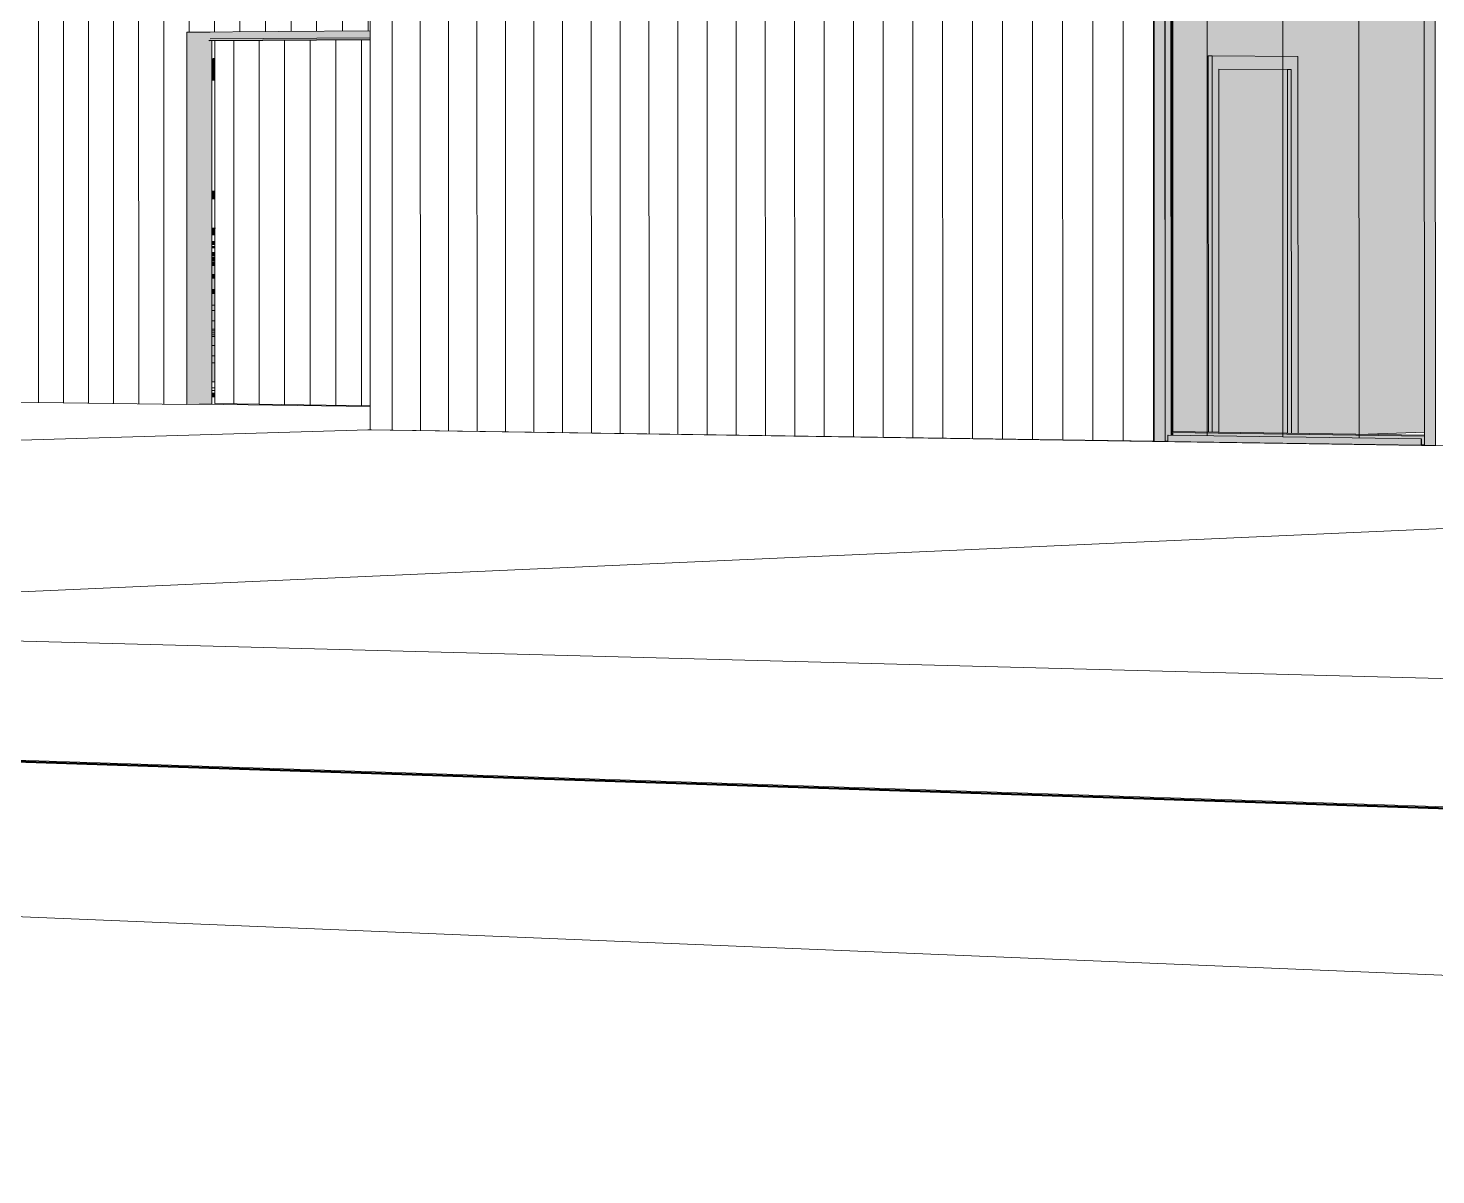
# Model space of a CAD drawing. Header units: inches. Extents: x 31213 to 31218, y -65 to 66.
# Drawn here: x 31216.2622 to 31216.3858, y -64.987 to -64.8863 of the extents above; entities that cross this region are included whole.
import ezdxf

# ---------------------------------------------------------------- set-up
doc = ezdxf.new("R2010")
doc.units = ezdxf.units.IN
doc.header["$MEASUREMENT"] = 0
doc.linetypes.add('Center 1_4_', pattern=[0.53125, 0.25, -0.09375, 0.09375, -0.09375])
doc.linetypes.add('Hidden', pattern=[0.28125, 0.1875, -0.09375])
for name, color, linetype, lineweight in [('A-DETL', 90, 'Continuous', 9), ('A-DOOR', 31, 'Continuous', 13), ('A-DOOR-FRAM', 31, 'Continuous', 9), ('A-FLOR', 192, 'Continuous', 13), ('A-FLOR-HRAL', 11, 'Continuous', 9), ('A-FLOR-OTLN', 90, 'Continuous', 9), ('A-GLAZ-CURT', 52, 'Continuous', 9), ('A-GLAZ-CWMG', 51, 'Continuous', 9), ('A-PROP-SBCK', 71, 'Hidden', 50), ('A-WALL', 113, 'Continuous', 13), ('A-WALL-PATT', 111, 'Continuous', 13), ('C-BLDG-PADS', 91, 'Continuous', 9), ('C-TOPO', 7, 'Continuous', 9), ('Conc', 7, 'Continuous', 9), ('EOP-PR', 4, 'Continuous', 9), ('I-WALL', 2, 'Continuous', 13), ('L-SITE-WALL', 31, 'Continuous', 13), ('PROP', 3, 'Center 1_4_', 9), ('S-BEAM', 12, 'Continuous', 9)]:
    doc.layers.add(name, color=color, linetype=linetype, lineweight=lineweight)

# ---------------------------------------------------------------- blocks, each defined once
blk = doc.blocks.new('FP_68-Looking South East')
at = {"layer": 'A-WALL-PATT', "lineweight": 9}
for p, q in [((-6208.24214, -64.85193), (-6208.24214, -64.83569)), ((-6208.2398, -64.85199), (-6208.23981, -64.83561)), ((-6208.23746, -64.85204), (-6208.23746, -64.83553)), ((-6208.23511, -64.8521), (-6208.23511, -64.83544)), ((-6208.23275, -64.85215), (-6208.23275, -64.83536)), ((-6208.23038, -64.85221), (-6208.23039, -64.83527)), ((-6208.22801, -64.85227), (-6208.22802, -64.83519)), ((-6208.22564, -64.85232), (-6208.22564, -64.8351)), ((-6208.22325, -64.85238), (-6208.22326, -64.83501)), ((-6208.22086, -64.85243), (-6208.22087, -64.83493)), ((-6208.21846, -64.85249), (-6208.21847, -64.83484)), ((-6208.21606, -64.85255), (-6208.21607, -64.83476)), ((-6208.21366, -64.83511), (-6208.21366, -64.83467)), ((-6208.27646, -64.88661), (-6208.27646, -64.83693)), ((-6208.27421, -64.88659), (-6208.27422, -64.83685)), ((-6208.27196, -64.88658), (-6208.27197, -64.83677)), ((-6208.2697, -64.88656), (-6208.26971, -64.83668)), ((-6208.26744, -64.88655), (-6208.26745, -64.8366)), ((-6208.26518, -64.85139), (-6208.26518, -64.83652)), ((-6208.2629, -64.85145), (-6208.2629, -64.83644)), ((-6208.26062, -64.8515), (-6208.26062, -64.83636)), ((-6208.25833, -64.85156), (-6208.25833, -64.83628)), ((-6208.25604, -64.85161), (-6208.25604, -64.83619)), ((-6208.25374, -64.85166), (-6208.25374, -64.83611)), ((-6208.25143, -64.85172), (-6208.25143, -64.83603)), ((-6208.24912, -64.85177), (-6208.24912, -64.83594)), ((-6208.2468, -64.85183), (-6208.2468, -64.83586)), ((-6208.24447, -64.85188), (-6208.24448, -64.83578)), ((-6208.2964, -64.91918), (-6208.2964, -64.83764)), ((-6208.29421, -64.91921), (-6208.29421, -64.83756)), ((-6208.29201, -64.91924), (-6208.29201, -64.83749)), ((-6208.2898, -64.91927), (-6208.28981, -64.83741)), ((-6208.28759, -64.9193), (-6208.2876, -64.83733)), ((-6208.28538, -64.91933), (-6208.28538, -64.83725)), ((-6208.28316, -64.88665), (-6208.28316, -64.83717)), ((-6208.28093, -64.88663), (-6208.28093, -64.83709)), ((-6208.2787, -64.88662), (-6208.2787, -64.83701))]:
    blk.add_line(p, q, dxfattribs=at)
blk = doc.blocks.new('FP_79-Looking South East')
at = {"layer": 'A-WALL-PATT', "lineweight": 9}
for p, q in [((-6208.19373, -64.9221), (-6208.19375, -64.85531)), ((-6208.18708, -64.9222), (-6208.18711, -64.85548)), ((-6208.18039, -64.9223), (-6208.18042, -64.85564))]:
    blk.add_line(p, q, dxfattribs=at)
blk = doc.blocks.new('FP_80-Looking South East')
at = {"layer": 'A-WALL-PATT', "lineweight": 9}
for p, q in [((-6208.26533, -64.92162), (-6208.26534, -64.85248)), ((-6208.26285, -64.92166), (-6208.26286, -64.85254)), ((-6208.26037, -64.92169), (-6208.26038, -64.8526)), ((-6208.25787, -64.92173), (-6208.25789, -64.85266)), ((-6208.25537, -64.92177), (-6208.25539, -64.85272)), ((-6208.25287, -64.9218), (-6208.25288, -64.85278)), ((-6208.25035, -64.92184), (-6208.25037, -64.85284)), ((-6208.24783, -64.92188), (-6208.24784, -64.8529)), ((-6208.2453, -64.92191), (-6208.24532, -64.85296)), ((-6208.24276, -64.92195), (-6208.24278, -64.85303)), ((-6208.24022, -64.92199), (-6208.24023, -64.85309)), ((-6208.23766, -64.92203), (-6208.23768, -64.85315)), ((-6208.2351, -64.92206), (-6208.23512, -64.85321)), ((-6208.23254, -64.9221), (-6208.23256, -64.85327)), ((-6208.22996, -64.92214), (-6208.22998, -64.85333)), ((-6208.22738, -64.92218), (-6208.2274, -64.8534)), ((-6208.22479, -64.92222), (-6208.22481, -64.85346)), ((-6208.22219, -64.92225), (-6208.22221, -64.85352)), ((-6208.21958, -64.92229), (-6208.2196, -64.85358)), ((-6208.21697, -64.92233), (-6208.21699, -64.85365)), ((-6208.21434, -64.92237), (-6208.21437, -64.85371)), ((-6208.21171, -64.92241), (-6208.21174, -64.85377)), ((-6208.20907, -64.92245), (-6208.2091, -64.85384)), ((-6208.20643, -64.92249), (-6208.20645, -64.8539)), ((-6208.20377, -64.92252), (-6208.2038, -64.85396)), ((-6208.20111, -64.92256), (-6208.20114, -64.85403)), ((-6208.19844, -64.9226), (-6208.19846, -64.85409))]:
    blk.add_line(p, q, dxfattribs=at)
blk = doc.blocks.new('FP_81-Looking South East')
at = {"layer": 'A-DOOR', "lineweight": 9}
for p, q in [((-6208.27923, -64.91932), (-6208.27923, -64.88742)), ((-6208.277, -64.91935), (-6208.277, -64.88741)), ((-6208.27477, -64.91938), (-6208.27477, -64.88739)), ((-6208.27253, -64.91941), (-6208.27253, -64.88738)), ((-6208.27028, -64.91944), (-6208.27028, -64.88737)), ((-6208.26803, -64.91947), (-6208.26803, -64.88736))]:
    blk.add_line(p, q, dxfattribs=at)

msp = doc.modelspace()

# ---------------------------------------------------------------- hatches: boundary and pattern name
at = {"layer": 'A-DOOR', "lineweight": 5}
msp.add_hatch(color=256, dxfattribs=at).paths.add_polyline_path([(31216.3728, -64.92188), (31216.37278, -64.88996), (31216.36676, -64.8899), (31216.36677, -64.92179), (31216.37278, -64.92188)], flags=0)
at = {"layer": 'A-DOOR-FRAM', "lineweight": 5}
for points in [[(31216.36617, -64.92178), (31216.36616, -64.88873), (31216.36582, -64.88873), (31216.36584, -64.92178)], [(31216.37278, -64.88996), (31216.37123, -64.88994), (31216.37264, -64.88995)], [(31216.37313, -64.92188), (31216.37312, -64.88995), (31216.37278, -64.88996), (31216.3728, -64.92188)]]:
    msp.add_hatch(color=256, dxfattribs=at).paths.add_polyline_path(points, flags=0)
at = {"layer": 'A-DOOR-FRAM', "lineweight": 13}
msp.add_hatch(color=256, dxfattribs=at).paths.add_polyline_path([(31216.37372, -64.92189), (31216.37371, -64.88881), (31216.36616, -64.88873), (31216.36618, -64.92178), (31216.36677, -64.92179), (31216.36676, -64.8899), (31216.37312, -64.88995), (31216.37313, -64.92188), (31216.37371, -64.92189)], flags=0)
at = {"layer": 'A-FLOR', "lineweight": 5}
msp.add_hatch(color=256, dxfattribs=at).paths.add_polyline_path([(31216.2783, -64.91871), (31216.27858, -64.9187), (31216.27858, -64.91837), (31216.2783, -64.91838), (31216.2783, -64.91847)], flags=0)
at = {"layer": 'A-FLOR-HRAL', "lineweight": 5}
for points in [[(31216.27859, -64.9042), (31216.27859, -64.90393), (31216.27831, -64.90395), (31216.27831, -64.9042), (31216.27859, -64.9042)], [(31216.27859, -64.90447), (31216.27859, -64.9042), (31216.27831, -64.9042), (31216.27831, -64.90447), (31216.27859, -64.90447)], [(31216.27859, -64.9053), (31216.27859, -64.90506), (31216.27831, -64.90505), (31216.27831, -64.9053), (31216.27859, -64.9053)], [(31216.27859, -64.90628), (31216.27859, -64.90603), (31216.27831, -64.90603), (31216.27831, -64.90627), (31216.27859, -64.90628)], [(31216.2783, -64.9068), (31216.27858, -64.9068), (31216.27858, -64.90643), (31216.2783, -64.90643), (31216.2783, -64.90678)], [(31216.2783, -64.90717), (31216.27858, -64.90715), (31216.27858, -64.9068), (31216.2783, -64.90683), (31216.2783, -64.90716)], [(31216.2783, -64.90829), (31216.27858, -64.90828), (31216.27858, -64.90795), (31216.2783, -64.90796)], [(31216.2783, -64.90961), (31216.27858, -64.90961), (31216.27858, -64.90928), (31216.2783, -64.90928)]]:
    msp.add_hatch(color=256, dxfattribs=at).paths.add_polyline_path(points, flags=0)
at = {"layer": 'A-FLOR-HRAL', "lineweight": 5, "transparency": 33554466}
h = msp.add_hatch(color=256, dxfattribs=at)
h.paths.add_polyline_path([(31216.27859, -64.91201), (31216.27859, -64.90962), (31216.27831, -64.90963), (31216.27831, -64.91201), (31216.27859, -64.91201)], flags=0)
h.paths.add_polyline_path([(31216.27831, -64.90929), (31216.27859, -64.90929), (31216.27859, -64.9083), (31216.27831, -64.9083), (31216.27831, -64.90918)], flags=0)
h.paths.add_polyline_path([(31216.27831, -64.90797), (31216.27859, -64.90796), (31216.27859, -64.90718), (31216.27831, -64.90719), (31216.27831, -64.90787)], flags=0)
h.paths.add_polyline_path([(31216.27831, -64.90644), (31216.27859, -64.90643), (31216.27859, -64.90628), (31216.27831, -64.90627), (31216.27831, -64.90644)], flags=0)
msp.add_hatch(color=256, dxfattribs=at).paths.add_polyline_path([(31216.2783, -64.91739), (31216.27858, -64.91738), (31216.27858, -64.90961), (31216.2783, -64.90961), (31216.2783, -64.90969)], flags=0)
at = {"layer": 'A-GLAZ-CWMG', "lineweight": 5}
for points in [[(31216.36203, -64.92262), (31216.362, -64.85522), (31216.36105, -64.85409), (31216.36108, -64.9226)], [(31216.36229, -64.9226), (31216.36232, -64.92205), (31216.36269, -64.92205), (31216.36266, -64.85553), (31216.36241, -64.85523), (31216.36202, -64.85525), (31216.36205, -64.92259), (31216.36229, -64.9226)], [(31216.36265, -64.92206), (31216.36262, -64.85556), (31216.36254, -64.85546), (31216.36257, -64.92206)], [(31216.38579, -64.92297), (31216.38576, -64.85469), (31216.38478, -64.85578), (31216.38482, -64.92295)], [(31216.38454, -64.92295), (31216.38454, -64.92237), (31216.36229, -64.92205), (31216.36229, -64.92262), (31216.38246, -64.92292)], [(31216.38482, -64.92215), (31216.38482, -64.92205), (31216.36265, -64.92173), (31216.36265, -64.92183), (31216.38478, -64.92215)], [(31216.38482, -64.92291), (31216.38482, -64.92207), (31216.36271, -64.92176), (31216.36271, -64.92206), (31216.38456, -64.9224), (31216.38456, -64.9229), (31216.38478, -64.92291)]]:
    msp.add_hatch(color=256, dxfattribs=at).paths.add_polyline_path(points, flags=0)
h = msp.add_hatch(color=256, dxfattribs=at)
h.paths.add_polyline_path([(31216.36271, -64.92206), (31216.36271, -64.92183), (31216.36265, -64.92183), (31216.36265, -64.92206), (31216.36271, -64.92206)], flags=0)
h.paths.add_polyline_path([(31216.36265, -64.92173), (31216.36272, -64.92173), (31216.36268, -64.85556), (31216.36262, -64.85556), (31216.36265, -64.92173)], flags=0)
at = {"layer": 'A-GLAZ-CWMG'}
msp.add_hatch(color=256, dxfattribs=at).paths.add_polyline_path([(31216.38482, -64.92293), (31216.38482, -64.92292), (31216.38479, -64.92293)], flags=0)
at = {"layer": 'I-WALL'}
h = msp.add_hatch(color=256, dxfattribs=at)
h.paths.add_polyline_path([(31216.37987, -64.92198), (31216.38484, -64.92181), (31216.3848, -64.86735), (31216.36331, -64.86667), (31216.36333, -64.92174), (31216.36584, -64.92176), (31216.36582, -64.88873), (31216.36677, -64.88873), (31216.37371, -64.88881), (31216.37372, -64.92189)], flags=0)
h.paths.add_polyline_path([(31216.36371, -64.86614), (31216.36371, -64.85886), (31216.36367, -64.85846), (31216.36331, -64.85844), (31216.36331, -64.86613)], flags=0)
h.paths.add_polyline_path([(31216.36422, -64.85791), (31216.36421, -64.85789), (31216.3633, -64.85785), (31216.3633, -64.8579), (31216.36362, -64.85789)], flags=0)
at = {"layer": 'L-SITE-WALL', "lineweight": 5}
h = msp.add_hatch(color=256, dxfattribs=at)
h.paths.add_polyline_path([(31216.36333, -64.92174), (31216.36331, -64.86667), (31216.3627, -64.86664), (31216.36272, -64.92173), (31216.36288, -64.92173)], flags=0)
h.paths.add_polyline_path([(31216.36331, -64.86613), (31216.36331, -64.85844), (31216.3627, -64.85841), (31216.36272, -64.86611)], flags=0)
h.paths.add_polyline_path([(31216.3633, -64.8579), (31216.3633, -64.85557), (31216.36269, -64.85557), (31216.36272, -64.85788), (31216.36289, -64.85788)], flags=0)
for points in [[(31216.27611, -64.91936), (31216.27829, -64.9193), (31216.27829, -64.88743), (31216.27804, -64.8874), (31216.27815, -64.88725), (31216.27829, -64.88725), (31216.27829, -64.88668), (31216.27611, -64.88668), (31216.27611, -64.91846)], [(31216.27829, -64.88668), (31216.29222, -64.88659), (31216.29222, -64.88655), (31216.27745, -64.88667)]]:
    msp.add_hatch(color=256, dxfattribs=at).paths.add_polyline_path(points, flags=0)
at = {"layer": 'S-BEAM', "lineweight": 5}
for points in [[(31216.27804, -64.8874), (31216.29222, -64.88732), (31216.29222, -64.88717), (31216.27815, -64.88725)], [(31216.27829, -64.88725), (31216.29222, -64.88717), (31216.29222, -64.88659), (31216.27829, -64.88668)], [(31216.27831, -64.88951), (31216.27859, -64.88951), (31216.27859, -64.88894), (31216.27831, -64.88895)], [(31216.27831, -64.88956), (31216.27859, -64.88954), (31216.27859, -64.88951), (31216.27831, -64.88954), (31216.27831, -64.88955)], [(31216.27831, -64.89014), (31216.27859, -64.89012), (31216.27859, -64.88959), (31216.27831, -64.88959), (31216.27831, -64.89013)], [(31216.27831, -64.89025), (31216.27859, -64.89024), (31216.27859, -64.89014), (31216.27831, -64.89014)], [(31216.27832, -64.89077), (31216.2786, -64.89077), (31216.2786, -64.89026), (31216.27832, -64.89026), (31216.27832, -64.89033)], [(31216.27832, -64.89088), (31216.2786, -64.89085), (31216.2786, -64.89077), (31216.27832, -64.89079), (31216.27832, -64.89085)], [(31216.2786, -64.90069), (31216.2786, -64.90065), (31216.27832, -64.90068), (31216.27832, -64.90069), (31216.2786, -64.90069)], [(31216.2786, -64.9012), (31216.2786, -64.90069), (31216.27832, -64.90069), (31216.27832, -64.9012), (31216.2786, -64.9012)], [(31216.2786, -64.9013), (31216.2786, -64.9012), (31216.27832, -64.9012), (31216.27832, -64.9013), (31216.2786, -64.9013)]]:
    msp.add_hatch(color=256, dxfattribs=at).paths.add_polyline_path(points, flags=0)

# ---------------------------------------------------------------- linework, layer by layer
at = {"layer": 'A-DETL'}
msp.add_line((31216.50924, -64.92479), (31216.20309, -64.93843), dxfattribs=at)
at = {"layer": 'A-DOOR'}
for p, q in [((31216.27858, -64.91929), (31216.27857, -64.88743)), ((31216.29223, -64.91948), (31216.27858, -64.91929))]:
    msp.add_line(p, q, dxfattribs=at)
at = {"layer": 'A-DOOR', "lineweight": 9}
msp.add_line((31216.3728, -64.92188), (31216.37278, -64.88996), dxfattribs=at)
at = {"layer": 'A-DOOR-FRAM'}
for p, q in [((31216.36584, -64.92178), (31216.36582, -64.88873)), ((31216.36584, -64.92178), (31216.36582, -64.88873)), ((31216.36582, -64.88873), (31216.36616, -64.88873)), ((31216.37371, -64.88881), (31216.36616, -64.88873)), ((31216.36616, -64.88873), (31216.36617, -64.92179)), ((31216.37372, -64.92189), (31216.37371, -64.88881)), ((31216.36677, -64.92179), (31216.36676, -64.8899)), ((31216.36676, -64.8899), (31216.37312, -64.88995)), ((31216.37278, -64.88996), (31216.37312, -64.88995)), ((31216.3728, -64.92188), (31216.37278, -64.88996)), ((31216.37312, -64.88995), (31216.37313, -64.92189))]:
    msp.add_line(p, q, dxfattribs=at)
at = {"layer": 'A-FLOR'}
for p, q in [((31216.27859, -64.91275), (31216.27831, -64.91274)), ((31216.2783, -64.91838), (31216.27858, -64.91837)), ((31216.27858, -64.9187), (31216.2783, -64.91871))]:
    msp.add_line(p, q, dxfattribs=at)
at = {"layer": 'A-FLOR-HRAL'}
for p, q in [((31216.27831, -64.90392), (31216.27859, -64.90393)), ((31216.27859, -64.90447), (31216.27831, -64.90447)), ((31216.27831, -64.90505), (31216.27859, -64.90506)), ((31216.27859, -64.9053), (31216.27831, -64.9053)), ((31216.27831, -64.90603), (31216.27859, -64.90603)), ((31216.2783, -64.90642), (31216.27858, -64.90642)), ((31216.27858, -64.90717), (31216.2783, -64.90717)), ((31216.27859, -64.90628), (31216.27831, -64.90627)), ((31216.2783, -64.90796), (31216.27858, -64.90795)), ((31216.2783, -64.90829), (31216.27858, -64.90828)), ((31216.2783, -64.90928), (31216.27858, -64.90928)), ((31216.2783, -64.90961), (31216.27858, -64.9096)), ((31216.2783, -64.90961), (31216.27858, -64.9096)), ((31216.2783, -64.90961), (31216.27858, -64.90961)), ((31216.27859, -64.91201), (31216.27831, -64.91201)), ((31216.27831, -64.91201), (31216.27859, -64.91201)), ((31216.2783, -64.91739), (31216.27858, -64.91738)), ((31216.27858, -64.91738), (31216.2783, -64.91738))]:
    msp.add_line(p, q, dxfattribs=at)
at = {"layer": 'A-FLOR-OTLN'}
for p, q in [((31216.27831, -64.91291), (31216.27859, -64.91291)), ((31216.27831, -64.91308), (31216.27859, -64.91308)), ((31216.27831, -64.91326), (31216.27859, -64.91326)), ((31216.27831, -64.91338), (31216.27859, -64.91338)), ((31216.27859, -64.91419), (31216.27831, -64.91419)), ((31216.2783, -64.91571), (31216.27859, -64.91571)), ((31216.27859, -64.91508), (31216.27831, -64.91508))]:
    msp.add_line(p, q, dxfattribs=at)
for points in [[(31216.27856, -64.91789, 0), (31216.27842, -64.91789, 0), (31216.27828, -64.91789, 0)], [(31216.27856, -64.91814, 0), (31216.27842, -64.91814, 0), (31216.27828, -64.91814, 0)]]:
    msp.add_polyline3d(points, dxfattribs=at)
at = {"layer": 'A-GLAZ-CWMG'}
for p, q in [((31216.36105, -64.85409), (31216.36108, -64.9226)), ((31216.362, -64.85522), (31216.36203, -64.92262)), ((31216.36202, -64.85522), (31216.36205, -64.92262)), ((31216.36254, -64.85546), (31216.36257, -64.92206)), ((31216.38579, -64.92297), (31216.38576, -64.85469)), ((31216.36262, -64.85556), (31216.36265, -64.92206)), ((31216.36269, -64.85556), (31216.36272, -64.92174)), ((31216.38482, -64.92295), (31216.38478, -64.85578)), ((31216.36229, -64.92262), (31216.36229, -64.92205)), ((31216.36229, -64.92205), (31216.36231, -64.92205)), ((31216.36229, -64.92205), (31216.38454, -64.92237)), ((31216.36265, -64.92183), (31216.36265, -64.92173)), ((31216.36265, -64.92173), (31216.36272, -64.92173)), ((31216.36265, -64.92173), (31216.38482, -64.92205)), ((31216.36265, -64.92183), (31216.38482, -64.92215)), ((31216.36271, -64.92206), (31216.36271, -64.92183)), ((31216.36203, -64.92262), (31216.36108, -64.9226)), ((31216.36205, -64.92262), (31216.36203, -64.92262)), ((31216.36229, -64.9226), (31216.36205, -64.9226)), ((31216.36229, -64.92262), (31216.38454, -64.92295)), ((31216.38457, -64.92237), (31216.38454, -64.92237)), ((31216.38454, -64.92237), (31216.38454, -64.92295)), ((31216.38454, -64.92295), (31216.38482, -64.92294)), ((31216.38456, -64.92292), (31216.38456, -64.9224)), ((31216.38456, -64.9224), (31216.38457, -64.9224)), ((31216.38456, -64.9229), (31216.38482, -64.92291)), ((31216.38457, -64.9224), (31216.38457, -64.92237)), ((31216.38482, -64.92292), (31216.38458, -64.92292)), ((31216.38579, -64.92297), (31216.38482, -64.92295))]:
    msp.add_line(p, q, dxfattribs=at)
at = {"layer": 'A-PROP-SBCK', "linetype": 'Continuous'}
for p, q in [((31216.27833, -64.90554), (31216.27861, -64.90554)), ((31216.6278, -64.96272), (31215.70066, -64.9324))]:
    msp.add_line(p, q, dxfattribs=at)
at = {"layer": 'A-WALL'}
for p, q in [((31216.36229, -64.92258), (31216.36205, -64.92258)), ((31216.36207, -64.92259), (31216.36229, -64.9226)), ((31216.38482, -64.92291), (31216.38456, -64.92291)), ((31216.38458, -64.92292), (31216.38482, -64.92293))]:
    msp.add_line(p, q, dxfattribs=at)
at = {"layer": 'C-BLDG-PADS'}
for p, q in [((31216.2786, -64.9111), (31216.27832, -64.9111)), ((31216.27719, -64.91933), (31216.29223, -64.91953)), ((31216.29233, -64.92159), (31216.29201, -64.9216)), ((31216.29201, -64.9216), (31216.56214, -64.92558))]:
    msp.add_line(p, q, dxfattribs=at)
at = {"layer": 'C-TOPO'}
for p, q in [((31216.27862, -64.90388), (31216.27834, -64.90388)), ((31216.27832, -64.9111), (31216.2786, -64.9111)), ((31216.2786, -64.9111), (31216.27832, -64.9111)), ((31216.29223, -64.91953), (31216.27719, -64.91933)), ((31216.27719, -64.91933), (31216.29223, -64.91953)), ((31216.29201, -64.9216), (31216.29233, -64.92159)), ((31216.29233, -64.92159), (31216.29201, -64.9216)), ((31216.56214, -64.92558), (31216.29201, -64.9216)), ((31216.29201, -64.9216), (31216.56214, -64.92558))]:
    msp.add_line(p, q, dxfattribs=at)
at = {"layer": 'Conc'}
msp.add_line((31216.27832, -64.91064), (31216.2786, -64.91064), dxfattribs=at)
at = {"layer": 'EOP-PR'}
for p, q in [((31216.29206, -64.9216), (31216.18719, -64.92468)), ((31215.87783, -64.9381), (31216.81613, -64.9687)), ((31216.25005, -64.93985), (31216.40845, -64.94401))]:
    msp.add_line(p, q, dxfattribs=at)
at = {"layer": 'I-WALL'}
for p, q in [((31216.37278, -64.88996), (31216.3728, -64.92188)), ((31216.37987, -64.92198), (31216.38484, -64.92181))]:
    msp.add_line(p, q, dxfattribs=at)
at = {"layer": 'L-SITE-WALL'}
for p, q in [((31216.29221, -64.85244), (31216.29222, -64.92159)), ((31216.36108, -64.9226), (31216.36105, -64.85409)), ((31216.38576, -64.85469), (31216.38579, -64.92297)), ((31216.27611, -64.88665), (31216.29222, -64.88655)), ((31216.27611, -64.91936), (31216.27611, -64.88665)), ((31216.27815, -64.88667), (31216.27611, -64.88665)), ((31216.27829, -64.88743), (31216.27829, -64.9193)), ((31216.27831, -64.88954), (31216.27859, -64.88954)), ((31216.26089, -64.91915), (31216.27611, -64.91936)), ((31216.27829, -64.9193), (31216.27611, -64.91936)), ((31216.29222, -64.92159), (31216.36108, -64.9226)), ((31216.38579, -64.92297), (31216.56136, -64.92555))]:
    msp.add_line(p, q, dxfattribs=at)
at = {"layer": 'PROP', "linetype": 'Continuous'}
msp.add_line((31216.81456, -64.98703), (31215.70143, -64.94142), dxfattribs=at)
at = {"layer": 'S-BEAM'}
for p, q in [((31216.27804, -64.8874), (31216.29222, -64.88732)), ((31216.27806, -64.88743), (31216.29222, -64.88735)), ((31216.27815, -64.88725), (31216.29222, -64.88717)), ((31216.27831, -64.88959), (31216.27859, -64.88959)), ((31216.27831, -64.89014), (31216.27859, -64.89014)), ((31216.27831, -64.89025), (31216.27859, -64.89024)), ((31216.27831, -64.89027), (31216.27859, -64.89026)), ((31216.27832, -64.89077), (31216.2786, -64.89077)), ((31216.2786, -64.89088), (31216.27832, -64.89088)), ((31216.2786, -64.89089), (31216.27832, -64.89089)), ((31216.27832, -64.90064), (31216.2786, -64.90064)), ((31216.27832, -64.9012), (31216.2786, -64.9012)), ((31216.2786, -64.9013), (31216.27832, -64.9013))]:
    msp.add_line(p, q, dxfattribs=at)

# ---------------------------------------------------------------- block references
at = {"layer": 'A-DOOR', "lineweight": 9}
msp.add_blockref('FP_81-Looking South East', (37424.55947, 0), dxfattribs=at)
at = {"layer": 'A-GLAZ-CURT'}
msp.add_blockref('FP_79-Looking South East', (37424.55947, 0), dxfattribs=at)
at = {"layer": 'L-SITE-WALL', "lineweight": 9}
for name in ['FP_68-Looking South East', 'FP_80-Looking South East']:
    msp.add_blockref(name, (37424.55947, 0), dxfattribs=at)

doc.saveas('drawing.dxf')
